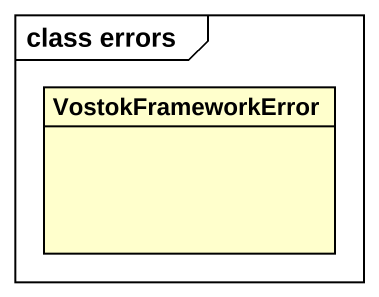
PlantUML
@startuml
mainframe class errors
hide circle
hide empty members
class VostokFrameworkError
@enduml
